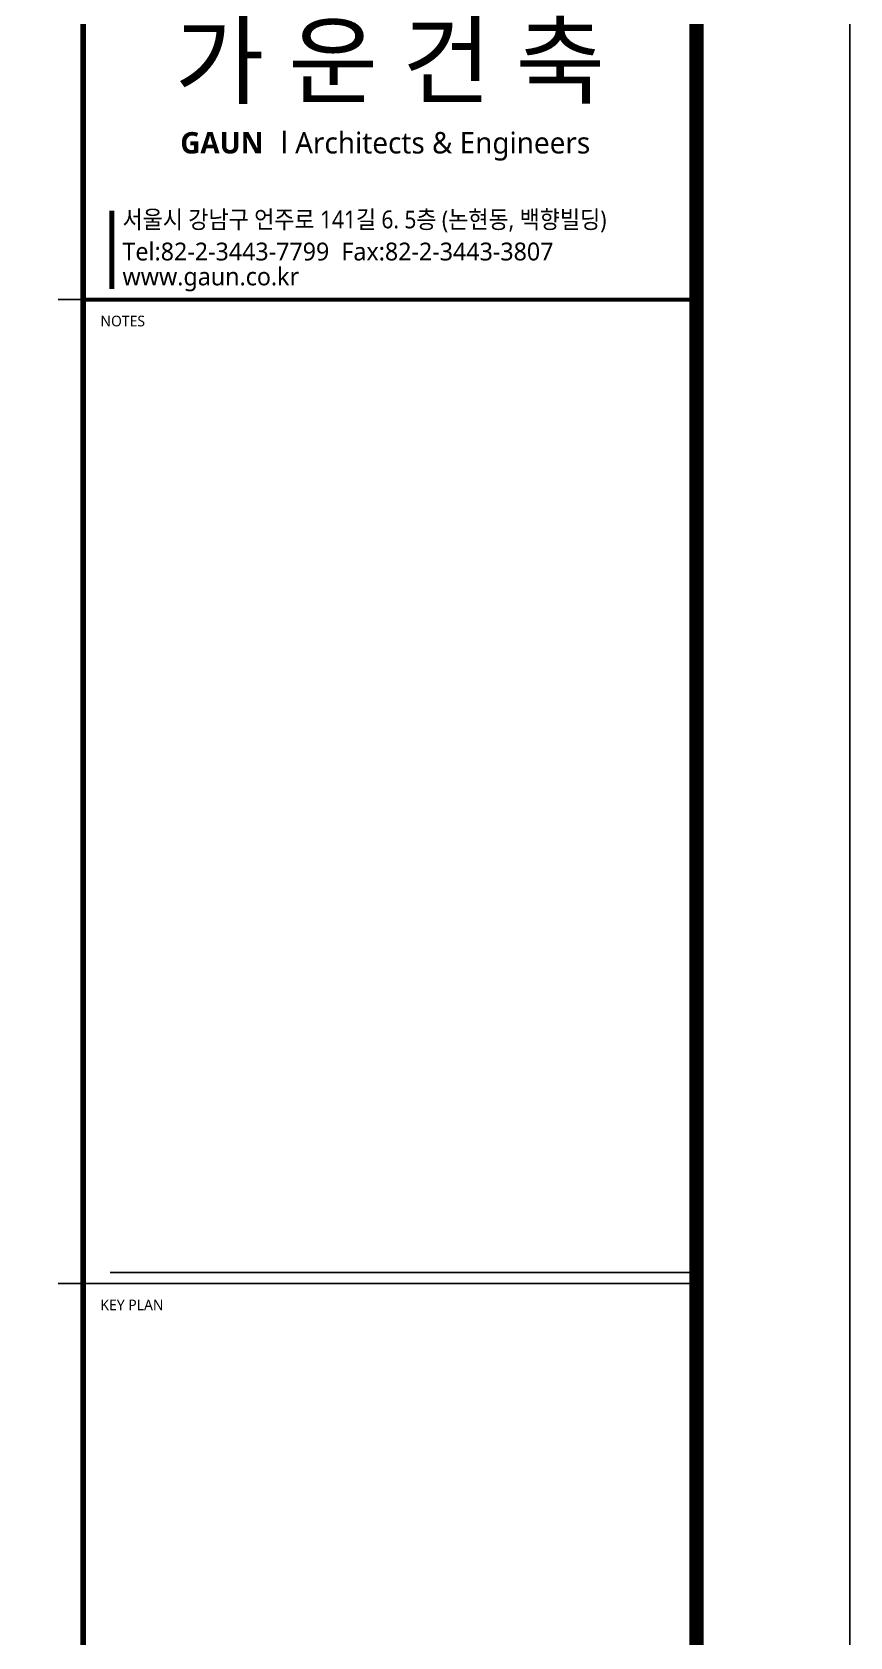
# Model space of a CAD drawing. Header units: millimetres. Extents: x 0 to 84100, y 0 to 29700.
# Drawn here: x 78366 to 84100, y 12372 to 23626 of the extents above; entities that cross this region are included whole.
import ezdxf
from ezdxf.enums import TextEntityAlignment as Align

# ---------------------------------------------------------------- set-up
doc = ezdxf.new("R2010")
doc.units = ezdxf.units.MM
doc.header["$LTSCALE"] = 1000
doc.layers.add('S', color=4, linetype='Continuous')
doc.layers.add('SHT', color=5, linetype='Continuous')
doc.styles.add('XR-SHEET$0$XR-SHEET$0$XREF-Form$0$맑은고딕', font='malgun.ttf')
doc.styles.add('XR-SHEET$0$XR-SHEET$0$XREF-Form$0$맑은고딕B', font='malgunbd.ttf')

# ---------------------------------------------------------------- blocks, each defined once
blk = doc.blocks.new('XR-FORM-ET', base_point=(461, 408))
at = {"layer": 'SHT', "color": 171}
for p, q in [((146700, 87000), (146000, 87000)), ((146700, 59400), (146000, 59400))]:
    blk.add_line(p, q, dxfattribs=at)
at = {"layer": 'SHT'}
blk.add_line((163900, 59400), (146700, 59400), dxfattribs=at)
blk.add_lwpolyline([(0, 118800), (168200, 118800), (168200, 0), (0, 0)], close=True, dxfattribs=at)
at = {"layer": 'SHT', "const_width": 400}
blk.add_lwpolyline([(9300, 114600), (163900, 114600), (163900, 4200), (9300, 4200)], close=True, dxfattribs=at)
at = {"layer": 'SHT'}
for points, const_width in [([(146700, 114600), (146700, 4200)], 160), ([(146700, 87000), (163900, 87000)], 114)]:
    blk.add_lwpolyline(points, dxfattribs=dict(at, const_width=const_width))
at = {"layer": 'SHT', "color": 7, "const_width": 140}
blk.add_lwpolyline([(147500, 89500), (147500, 87300)], dxfattribs=at)
at = {"layer": 'SHT', "linetype": 'Continuous', "ltscale": 2}
blk.add_lwpolyline([(147457, 59711), (163900, 59711)], dxfattribs=at)
at = {"layer": 'SHT', "color": 2, "style": 'XR-SHEET$0$XR-SHEET$0$XREF-Form$0$맑은고딕B'}
blk.add_text('가 운 건 축', height=2000, dxfattribs=at).set_placement((155300, 93700), align=Align.MIDDLE_CENTER)
at = {"layer": 'SHT', "color": 3, "style": 'XR-SHEET$0$XR-SHEET$0$XREF-Form$0$맑은고딕B'}
blk.add_text('GAUN ', height=600, dxfattribs=at).set_placement((150686, 91400), align=Align.MIDDLE_CENTER)
at = {"layer": 'SHT', "color": 7, "style": 'XR-SHEET$0$XR-SHEET$0$XREF-Form$0$맑은고딕'}
blk.add_text('l Architects & Engineers', height=600, dxfattribs=at).set_placement((156577, 91400), align=Align.MIDDLE_CENTER)
at = {"layer": 'SHT', "color": 7, "style": 'XR-SHEET$0$XR-SHEET$0$XREF-Form$0$맑은고딕', "width": 0.9}
blk.add_text('서울시 강남구 언주로 141길 6. 5층 (논현동, 백향빌딩)', height=500, dxfattribs=at).set_placement((147800, 89250), align=Align.MIDDLE_LEFT)
at = {"layer": 'SHT', "color": 7, "style": 'XR-SHEET$0$XR-SHEET$0$XREF-Form$0$맑은고딕'}
for s, p in [('Tel:82-2-3443-7799  Fax:82-2-3443-3807', (147800, 88350)), ('www.gaun.co.kr', (147800, 87650))]:
    blk.add_text(s, height=500, dxfattribs=at).set_placement(p, align=Align.MIDDLE_LEFT)
at = {"layer": 'SHT', "color": 9, "style": 'XR-SHEET$0$XR-SHEET$0$XREF-Form$0$맑은고딕'}
for s, p in [('NOTES', (147180, 86400)), ('KEY PLAN', (147180, 58800))]:
    blk.add_text(s, height=300, dxfattribs=at).set_placement(p, align=Align.MIDDLE_LEFT)

msp = doc.modelspace()

# ---------------------------------------------------------------- block references
at = {"layer": 'S', "xscale": 0.25, "yscale": 0.25, "zscale": 0.25}
msp.add_blockref('XR-FORM-ET', (42165, 102), dxfattribs=at)

doc.saveas('drawing.dxf')
